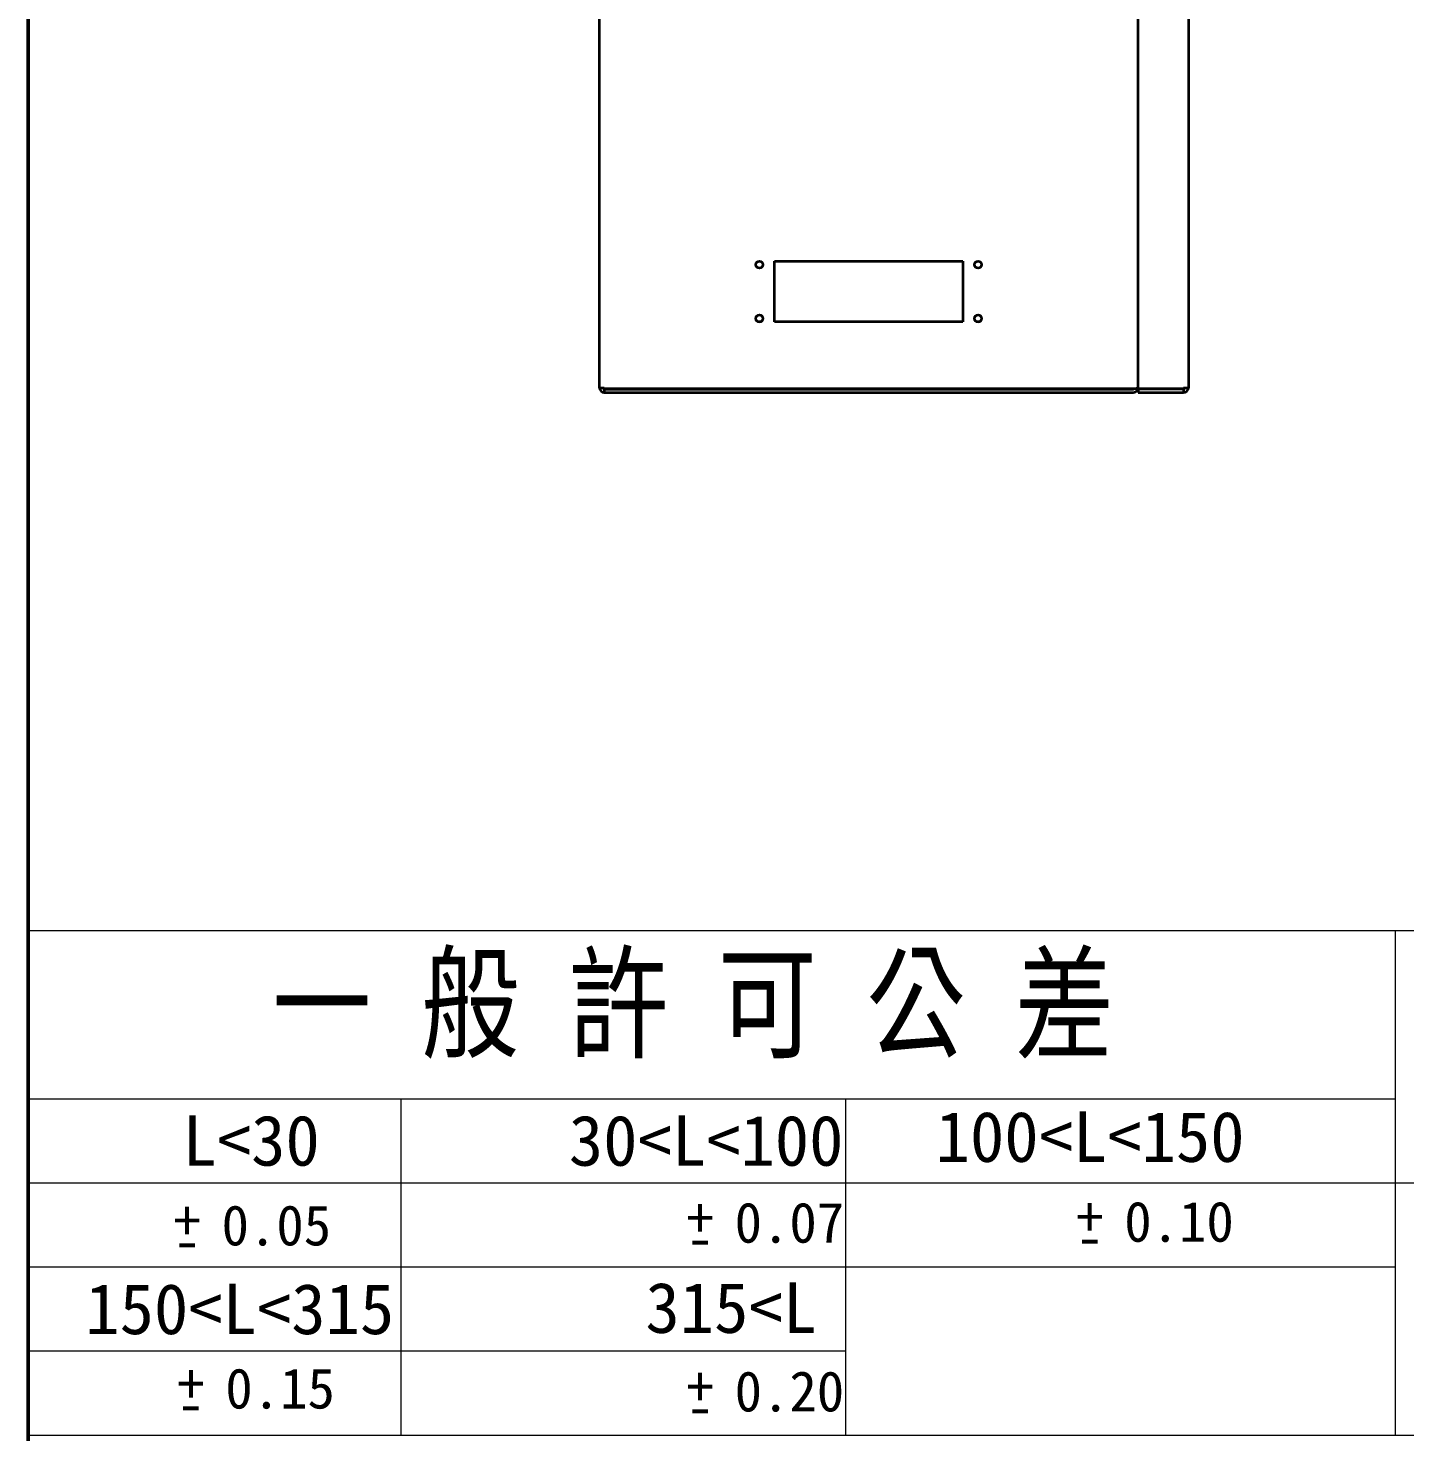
# Model space of a CAD drawing. Header units: millimetres. Extents: x 150 to 4305, y 150 to 3000.
# Drawn here: x 150 to 968, y 150 to 990 of the extents above; entities that cross this region are included whole.
import ezdxf

# ---------------------------------------------------------------- set-up
doc = ezdxf.new("R2010")
doc.units = ezdxf.units.MM
doc.header["$LTSCALE"] = 15
for name, color, linetype, lineweight in [('可見 (ISO)', 7, 'Continuous', 35), ('圖框 (ISO)', 7, 'Continuous', 50), ('圖框層', 7, 'Continuous', 20), ('標題 (ISO)', 7, 'Continuous', 40), ('窄部可見 (ISO)', 7, 'Continuous', 15)]:
    doc.layers.add(name, color=color, linetype=linetype, lineweight=lineweight)
doc.styles.add('STSL_59', font='')
doc.styles.add('STSL_62', font='')
doc.styles.add('文字型式124', font='')
doc.styles.add('文字型式61', font='')
doc.styles.add('文字型式65', font='')
doc.styles.add('文字型式68', font='', dxfattribs={"width": 0.8})
doc.styles.add('文字型式85', font='')
doc.styles.add('文字型式88', font='')
doc.styles.get('STSL_59').set_extended_font_data('DFKai-SB')
doc.styles.get('STSL_62').set_extended_font_data('DFKai-SB')
doc.styles.get('文字型式124').set_extended_font_data('DFKai-SB')
doc.styles.get('文字型式61').set_extended_font_data('DFKai-SB')
doc.styles.get('文字型式65').set_extended_font_data('DFKai-SB')
doc.styles.get('文字型式68').set_extended_font_data('DFKai-SB')
doc.styles.get('文字型式85').set_extended_font_data('DFKai-SB')
doc.styles.get('文字型式88').set_extended_font_data('DFKai-SB')

# ---------------------------------------------------------------- blocks, each defined once
blk = doc.blocks.new('圖框 預設圖框')
at = {"layer": '圖框 (ISO)', "flags": 128}
blk.add_lwpolyline([(10, 10), (10, 200)], dxfattribs=at)
blk = doc.blocks.new('標題欄框 ISO')
at = {"layer": '圖框層', "color": 7}
for p, q in [((85.948, 35.033), (362.948, 35.033)), ((85.948, 15.036), (85.948, 35.033)), ((140.141, 15.036), (140.141, 35.033)), ((85.948, 28.368), (140.141, 28.368)), ((100.728, 15.036), (100.728, 28.368)), ((118.355, 15.036), (118.355, 28.368)), ((85.948, 25.035), (202.948, 25.035)), ((85.948, 21.702), (140.141, 21.702)), ((85.948, 18.369), (118.355, 18.369)), ((85.948, 15.035), (362.948, 15.035))]:
    blk.add_line(p, q, dxfattribs=at)
at = {"layer": '圖框層', "color": 7, "style": '文字型式68', "width": 0.8}
blk.add_text('       一 般 許 可 公 差', height=3.59946, dxfattribs=at).set_placement((81.905, 30.355))
at = {"layer": '圖框層', "color": 7}
for s, height, style, p in [('L<30', 1.9997, 'STSL_59', (92.061, 25.715)), ('30<L<100', 1.9997, 'STSL_59', (107.373, 25.713)), ('100<L<150', 1.9997, 'STSL_59', (121.91, 25.864)), ('+', 1.596, 'STSL_62', (91.701, 22.737)), ('0.05', 1.5958, 'STSL_62', (93.609, 22.554)), ('+', 1.596, 'STSL_62', (112.035, 22.845)), ('0.07', 1.5958, 'STSL_62', (113.943, 22.662)), ('+', 1.596, 'STSL_62', (127.476, 22.883)), ('0.10', 1.5958, 'STSL_62', (129.384, 22.7)), ('-', 1.596, 'STSL_62', (91.701, 21.944)), ('-', 1.596, 'STSL_62', (112.035, 22.052)), ('-', 1.596, 'STSL_62', (127.476, 22.09)), ('150<L<315', 1.9997, 'STSL_59', (88.209, 19.037)), ('315<L', 1.9997, 'STSL_59', (110.409, 19.086)), ('+', 1.596, 'STSL_62', (91.85, 16.271)), ('0.15', 1.5958, 'STSL_62', (93.758, 16.088)), ('+', 1.596, 'STSL_62', (112.035, 16.156)), ('0.20', 1.5958, 'STSL_62', (113.943, 15.973)), ('-', 1.596, 'STSL_62', (91.85, 15.478)), ('-', 1.596, 'STSL_62', (112.035, 15.363))]:
    blk.add_text(s, height=height, dxfattribs=dict(at, style=style)).set_placement(p)
at = {"layer": '標題 (ISO)'}
for tag, p, height, style in [('描述_001', (86.641, 197.62), 4, '文字型式65'), ('授權者_001', (290.052, 39.535), 3.5, '文字型式85'), ('狀態_001', (264.797, 30.13), 3.5, '文字型式85'), ('視圖比例_001', (286.423, 30.171), 3.5, '文字型式85'), ('材料_001', (243.446, 30.383), 3, '文字型式61'), ('主題_001', (147.628, 28.831), 3.3, '文字型式124'), ('建立日期_001', (285.136, 24.116), 2.5, '文字型式88'), ('標題_001', (217.53, 16.901), 3.5, '文字型式85'), ('工程師_001', (305.232, 17.01), 3.5, '文字型式85'), ('設計師_001', (345.232, 17.01), 3.5, '文字型式85'), ('零件號碼_001', (254.879, 17.134), 3, '文字型式61')]:
    blk.add_attdef(tag, p, '', height=height, dxfattribs=dict(at, style=style))

msp = doc.modelspace()

# ---------------------------------------------------------------- linework, layer by layer
at = {"layer": '可見 (ISO)'}
for p, q in [((489.6663, 776.1001), (489.6663, 1890.5001)), ((809.6663, 1890.4294), (809.6663, 776.1708)), ((809.7663, 775.3708), (809.7663, 1891.2294)), ((839.6663, 1890.5001), (839.6663, 776.1001)), ((593.6663, 851.3001), (705.6663, 851.3001)), ((593.6663, 815.3001), (593.6663, 851.3001)), ((705.6663, 851.3001), (705.6663, 815.3001)), ((705.6663, 815.3001), (593.6663, 815.3001)), ((489.6663, 776.1001), (492.4663, 776.1001)), ((492.4663, 775.3708), (492.4663, 776.1001)), ((806.8663, 775.3708), (492.4663, 775.3708)), ((492.4663, 775.3001), (806.8663, 775.3001)), ((492.4663, 775.3001), (492.4663, 773.3001)), ((492.4663, 773.3001), (806.8663, 773.3001)), ((809.6553, 776.1001), (809.6663, 776.1001)), ((809.6663, 776.1001), (809.6663, 776.1708)), ((836.8663, 775.3708), (809.7663, 775.3708)), ((836.8663, 775.3001), (809.7663, 775.3001)), ((809.7663, 775.3001), (809.7663, 773.3001)), ((809.7663, 773.3001), (836.8663, 773.3001)), ((836.8663, 776.1001), (839.6663, 776.1001)), ((836.8663, 776.1001), (836.8663, 775.3708)), ((836.8663, 775.3001), (836.8663, 773.3001))]:
    msp.add_line(p, q, dxfattribs=at)
for centre in [(584.6663, 849.3001), (714.6663, 849.3001), (584.6663, 817.3001), (714.6663, 817.3001)]:
    msp.add_circle(centre, 2.067, dxfattribs=at)
for centre, radius, start, end in [((492.4663, 776.1001), 2.8, 180, 270), ((492.4663, 776.1001), 0.8, 180, 270), ((806.8663, 776.1001), 0.8, 270, 295.2932453), ((836.8663, 776.1001), 2.8, 270, 0), ((836.8663, 776.1001), 0.8, 270, 0)]:
    msp.add_arc(centre, radius, start, end, dxfattribs=at)
for points, knots in [([(809.6663, 776.1708), (809.6663, 775.8937), (809.122, 775.6218), (808.2862, 775.4813), (807.8584, 775.4094), (807.3627, 775.3708), (806.8663, 775.3708)], [1.57079633, 1.57079633, 1.57079633, 1.57079633, 2.60976542, 2.60976542, 2.60976542, 3.14159265, 3.14159265, 3.14159265, 3.14159265]), ([(806.8663, 773.3001), (807.836, 773.3001), (808.7878, 773.8444), (809.2796, 774.6802), (809.5313, 775.108), (809.6663, 775.6037), (809.6663, 776.1001)], [-3.14159265, -3.14159265, -3.14159265, -3.14159265, -2.10262356, -2.10262356, -2.10262356, -1.57079633, -1.57079633, -1.57079633, -1.57079633])]:
    msp.add_open_spline(points, degree=3, knots=knots, dxfattribs=at)
at = {"layer": '窄部可見 (ISO)'}
for centre in [(584.6663, 849.3001), (714.6663, 849.3001), (584.6663, 817.3001), (714.6663, 817.3001)]:
    msp.add_circle(centre, 2.5, dxfattribs=at)

# ---------------------------------------------------------------- block references
at = {"xscale": 15, "yscale": 15, "zscale": 15}
for name, p in [('圖框 預設圖框', (0, 0)), ('標題欄框 ISO', (-1139.2195, -72.164))]:
    msp.add_blockref(name, p, dxfattribs=at)

doc.saveas('drawing.dxf')
